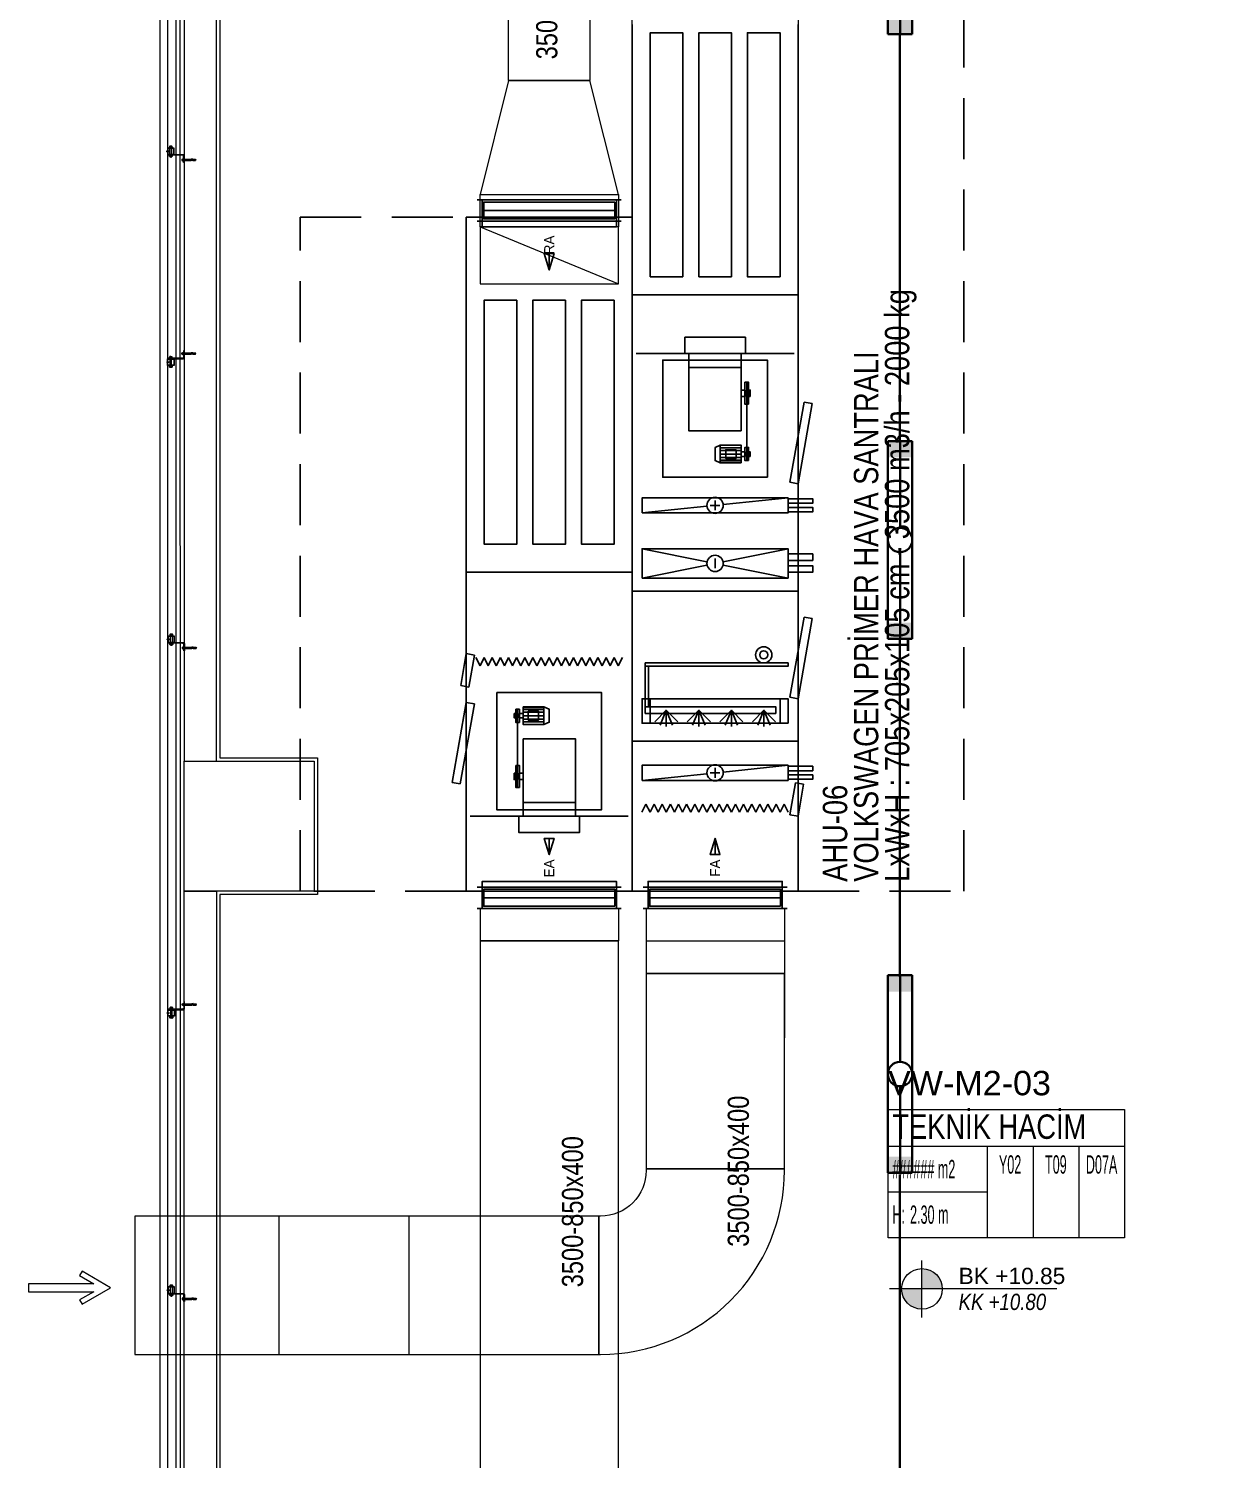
# Model space of a CAD drawing. Extents: x -2012 to 34975, y -1043 to 8321.
# Drawn here: x 23700 to 24424, y 2063 to 2943 of the extents above; entities that cross this region are included whole.
import ezdxf
from ezdxf.enums import TextEntityAlignment as Align

# ---------------------------------------------------------------- set-up
doc = ezdxf.new("R2010")
doc.units = 0
doc.header["$LTSCALE"] = 25
doc.linetypes.add('DASHED', pattern=[0.75, 0.5, -0.25])
doc.layers.get('0').update_dxf_attribs({"color": 9, "lineweight": 9})
for name, color, linetype, lineweight in [('00', 9, 'Continuous', 9), ('01', 9, 'Continuous', 9), ('06D', 9, 'Continuous', 9), ('10', 9, 'Continuous', 9), ('10A', 9, 'Continuous', 9), ('14', 9, 'Continuous', 9), ('21', 9, 'Continuous', 9), ('21_MAHAL', 9, 'Continuous', 9), ('33', 9, 'BATTING', 9), ('E-2x36 W SIVAÜSTÜ FLUORESAN ARMATÜR (ETANŞ)', 7, 'Continuous', 30), ('E-KABLO', 7, 'Continuous', 30)]:
    doc.layers.add(name, color=color, linetype=linetype, lineweight=lineweight)
doc.styles.add('Arial', font='arial.ttf', dxfattribs={"height": 2.5})
doc.styles.add('LUCIDASANS', font='arial.ttf', dxfattribs={"width": 0.8})
doc.styles.add('MuuM_TEXT-ITALIC', font='ARIALNI.TTF')
doc.styles.add('MuuM_TEXT-STANDART', font='ARIALN.TTF')
doc.styles.add('Y200-ARIAL', font='arial.ttf', dxfattribs={"width": 0.8})
doc.linetypes.add('BATTING', pattern='A,0.0001,-0.1,[134,ltypeshp.shx,S=0.1,R=0,X=-0.1,Y=0],-0.2,[134,ltypeshp.shx,S=0.1,R=180,X=0.1,Y=0],-0.1', length=0.4001)

# ---------------------------------------------------------------- blocks, each defined once
blk = doc.blocks.new('p-kolon-80x80-vw')
at = {"layer": '01'}
blk.add_lwpolyline([(-40, -40), (-40, 40), (40, 40), (40, -40)], close=True, dxfattribs=at)
blk = doc.blocks.new('cxvxv')
for p, q in [((-21988.4, 8560.98, 0), (-21988.4, 8560.32, 0)), ((-21988.4, 8560.32, 0), (-21986.64, 8560.32, 0)), ((-21986.86, 8561.07, 0), (-21988.18, 8561.07, 0)), ((-21988.02, 8561.25, 0), (-21987.03, 8561.3, 0)), ((-21988.02, 8561.25, 0), (-21988, 8561.26, 0)), ((-21988, 8561.23, 0), (-21988.02, 8561.25, 0)), ((-21988.02, 8561.13, 0), (-21987.03, 8561.19, 0)), ((-21988.02, 8561.13, 0), (-21988, 8561.14, 0)), ((-21988, 8561.11, 0), (-21988.02, 8561.13, 0)), ((-21988.02, 8560.32, 0), (-21987.02, 8560.32, 0)), ((-21988.02, 8560.28, 0), (-21988.02, 8560.32, 0)), ((-21988.02, 8560.11, 0), (-21988.02, 8555.61, 0)), ((-21988, 8561.3, 0), (-21987.94, 8561.35, 0)), ((-21988, 8561.26, 0), (-21988, 8561.3, 0)), ((-21988, 8561.14, 0), (-21988, 8561.23, 0)), ((-21988, 8561.07, 0), (-21988, 8561.11, 0)), ((-21987.96, 8560.98, 0), (-21987.96, 8560.32, 0)), ((-21987.54, 8561.35, 0), (-21987.94, 8561.35, 0)), ((-21987.7, 8561.05, 0), (-21987.7, 8561.08, 0)), ((-21987.7, 8561.07, 0), (-21987.7, 8561.07, 0)), ((-21987.54, 8561.35, 0), (-21987.1, 8561.35, 0)), ((-21987.03, 8561.3, 0), (-21987.1, 8561.35, 0)), ((-21987.08, 8560.64, 0), (-21987.08, 8560.98, 0)), ((-21987.08, 8560.64, 0), (-21987.08, 8560.32, 0)), ((-21987.06, 8560.32, 0), (-21987.06, 8560.28, 0)), ((-21987.06, 8555.61, 0), (-21987.06, 8560.11, 0)), ((-21987.05, 8561.32, 0), (-21987.03, 8561.3, 0)), ((-21987.03, 8561.3, 0), (-21987.05, 8561.28, 0)), ((-21987.03, 8561.3, 0), (-21987.05, 8561.29, 0)), ((-21987.05, 8561.28, 0), (-21987.05, 8561.2, 0)), ((-21987.05, 8561.2, 0), (-21987.03, 8561.19, 0)), ((-21987.03, 8561.19, 0), (-21987.05, 8561.17, 0)), ((-21987.05, 8561.17, 0), (-21987.05, 8561.08, 0)), ((-21987.05, 8561.08, 0), (-21987.03, 8561.07, 0)), ((-21987.02, 8560.32, 0), (-21987.02, 8560.28, 0)), ((-21987.02, 8555.61, 0), (-21987.02, 8560.11, 0)), ((-21986.64, 8560.32, 0), (-21986.64, 8560.98, 0)), ((-21988.4, 8555.4, 0), (-21986.64, 8555.4, 0)), ((-21988.4, 8554.74, 0), (-21988.4, 8555.4, 0)), ((-21986.86, 8554.65, 0), (-21988.17, 8554.65, 0)), ((-21988.02, 8555.44, 0), (-21988.02, 8555.4, 0)), ((-21988.02, 8555.4, 0), (-21987.02, 8555.4, 0)), ((-21987.96, 8554.74, 0), (-21987.96, 8555.4, 0)), ((-21987.08, 8555.08, 0), (-21987.08, 8555.4, 0)), ((-21987.08, 8555.08, 0), (-21987.08, 8554.74, 0)), ((-21987.06, 8555.4, 0), (-21987.06, 8555.44, 0)), ((-21987.02, 8555.4, 0), (-21987.02, 8555.44, 0)), ((-21986.64, 8555.4, 0), (-21986.64, 8554.74, 0))]:
    blk.add_line(p, q)
at = {"elevation": 0}
for points in [[(-21986.3, 8560.11), (-21988.7, 8560.11), (-21988.7, 8560.28), (-21986.3, 8560.28)], [(-21986.3, 8555.61), (-21988.7, 8555.61), (-21988.7, 8555.44), (-21986.3, 8555.44)]]:
    blk.add_lwpolyline(points, close=True, dxfattribs=at)
for points in [[(-21987.98, 8560.28), (-21987.98, 8560.32)], [(-21987.98, 8560.11), (-21987.98, 8555.61)], [(-21987.98, 8555.44), (-21987.98, 8555.4)]]:
    blk.add_lwpolyline(points, dxfattribs=at)
for centre, radius, start, end in [((-21988.18, 8560.75, 0), 0.315, 45.8497, 134.1503), ((-21987.52, 8559.95, 0), 1.12, 66.87008, 113.12992), ((-21987.52, 8559.95, 0), 1.12, 66.87008, 113.12992), ((-21986.86, 8560.76, 0), 0.313, 45.44896, 134.55104), ((-21988.18, 8554.97, 0), 0.315, 225.8497, 314.1503), ((-21987.52, 8555.77, 0), 1.12, 246.87008, 293.12992), ((-21987.52, 8555.77, 0), 1.12, 246.87008, 293.12992), ((-21986.86, 8554.96, 0), 0.313, 225.44896, 314.55104)]:
    blk.add_arc(centre, radius, start, end)
blk = doc.blocks.new('VIDA')
for p, q in [((-18072, 6523.9), (-18071.9, 6524)), ((-18071.9, 6523.8), (-18072, 6523.9)), ((-18071.9, 6524), (-18070.1, 6524.7)), ((-18069.6, 6522.9), (-18071.9, 6523.8)), ((-18069.7, 6524.9), (-18070.6, 6523.2)), ((-18070.6, 6523.2), (-18070.1, 6524.7)), ((-18070.1, 6524.7), (-18069.9, 6525.1)), ((-18069.9, 6525.1), (-18070.1, 6524.1)), ((-18070.1, 6524.1), (-18070, 6524.3)), ((-18070, 6524.3), (-18069.8, 6525.1)), ((-18069.9, 6525.1), (-18069.8, 6525.1)), ((-18069.8, 6525.1), (-18069.7, 6524.9)), ((-18069.7, 6524.9), (-18069.3, 6525)), ((-18069.6, 6522.8), (-18069.1, 6525)), ((-18069.6, 6522.8), (-18069.6, 6522.9)), ((-18069.4, 6522.4), (-18069.6, 6522.8)), ((-18068.9, 6525.3), (-18069.4, 6522.4)), ((-18069.3, 6522.4), (-18069.4, 6522.4)), ((-18069.3, 6522.4), (-18068.9, 6525.3)), ((-18069.3, 6525), (-18069.1, 6525)), ((-18069.1, 6522.8), (-18069.3, 6522.4)), ((-18069.1, 6525), (-18068.9, 6525.3)), ((-18068.7, 6522.8), (-18069.1, 6522.8)), ((-18068.9, 6525.3), (-18068.9, 6525.3)), ((-18068.9, 6525.3), (-18068.7, 6525)), ((-18068.7, 6522.8), (-18068.2, 6525)), ((-18068.7, 6525), (-18068.2, 6525)), ((-18068.5, 6522.4), (-18068.7, 6522.8)), ((-18068, 6525.3), (-18068.5, 6522.4)), ((-18068.4, 6522.4), (-18068.5, 6522.4)), ((-18068.4, 6522.4), (-18067.9, 6525.3)), ((-18068.2, 6522.8), (-18068.4, 6522.4)), ((-18068.2, 6522.8), (-18068.4, 6522.4)), ((-18068.2, 6525), (-18068, 6525.3)), ((-18067.7, 6525), (-18068.2, 6522.8)), ((-18067.7, 6522.8), (-18068.2, 6522.8)), ((-18067.9, 6525.3), (-18068, 6525.3)), ((-18067.9, 6525.3), (-18067.7, 6525)), ((-18067.7, 6522.8), (-18067.2, 6525)), ((-18067.7, 6525), (-18067.2, 6525)), ((-18067.5, 6522.4), (-18067.7, 6522.8)), ((-18067, 6525.3), (-18067.5, 6522.4)), ((-18067.4, 6522.4), (-18067.5, 6522.4)), ((-18067.4, 6522.4), (-18066.9, 6525.3)), ((-18067.2, 6522.8), (-18067.4, 6522.4)), ((-18067.2, 6522.8), (-18067.4, 6522.4)), ((-18067.2, 6525), (-18067, 6525.3)), ((-18066.7, 6525), (-18067.2, 6522.8)), ((-18066.7, 6522.8), (-18067.2, 6522.8)), ((-18066.9, 6525.3), (-18067, 6525.3)), ((-18066.9, 6525.3), (-18066.7, 6525)), ((-18066.3, 6525), (-18066.7, 6525)), ((-18066.7, 6522.8), (-18066.3, 6525)), ((-18066.5, 6522.4), (-18066.7, 6522.8)), ((-18066.1, 6525.3), (-18066.5, 6522.4)), ((-18066.5, 6522.4), (-18066, 6525.3)), ((-18066.3, 6522.8), (-18066.5, 6522.4)), ((-18066.3, 6522.8), (-18066.5, 6522.4)), ((-18066.5, 6522.4), (-18066.5, 6522.4)), ((-18066.3, 6525), (-18066.1, 6525.3)), ((-18065.8, 6525), (-18066.3, 6522.8)), ((-18066.3, 6522.8), (-18065.8, 6522.8)), ((-18066, 6525.3), (-18066.1, 6525.3)), ((-18066, 6525.3), (-18065.8, 6525)), ((-18065.8, 6522.8), (-18065.3, 6525)), ((-18065.8, 6525), (-18065.3, 6525)), ((-18065.6, 6522.4), (-18065.8, 6522.8)), ((-18065.1, 6525.3), (-18065.6, 6522.4)), ((-18065.5, 6522.4), (-18065.6, 6522.4)), ((-18065.5, 6522.4), (-18065, 6525.3)), ((-18065.3, 6522.8), (-18065.5, 6522.4)), ((-18065.3, 6522.8), (-18065.5, 6522.4)), ((-18065.3, 6525), (-18065.1, 6525.3)), ((-18064.8, 6525), (-18065.3, 6522.8)), ((-18064.8, 6522.8), (-18065.3, 6522.8)), ((-18065.1, 6525.3), (-18065, 6525.3)), ((-18065, 6525.3), (-18064.8, 6525)), ((-18064.8, 6525), (-18064.3, 6525)), ((-18064.8, 6522.8), (-18064.3, 6525)), ((-18064.6, 6522.4), (-18064.8, 6522.8)), ((-18064.1, 6525.3), (-18064.6, 6522.4)), ((-18064.5, 6522.4), (-18064.6, 6522.4)), ((-18064.5, 6522.4), (-18064, 6525.3)), ((-18064.3, 6522.8), (-18064.5, 6522.4)), ((-18064.3, 6522.8), (-18064.5, 6522.4)), ((-18064.3, 6525), (-18064.1, 6525.3)), ((-18063.8, 6525), (-18064.3, 6522.8)), ((-18063.8, 6522.8), (-18064.3, 6522.8)), ((-18064, 6525.3), (-18064.1, 6525.3)), ((-18064, 6525.3), (-18063.8, 6525)), ((-18063.8, 6522.8), (-18062, 6525)), ((-18062, 6525), (-18063.8, 6525)), ((-18063.6, 6522.4), (-18063.8, 6522.8)), ((-18063.6, 6522.4), (-18061.7, 6525.3)), ((-18061.8, 6525.3), (-18063.6, 6522.4)), ((-18062, 6522.8), (-18063.6, 6522.4)), ((-18062, 6522.8), (-18063.6, 6522.4)), ((-18063.6, 6522.4), (-18063.6, 6522.4)), ((-18061.5, 6525), (-18063.4, 6522.8)), ((-18063.4, 6522.8), (-18061.5, 6522.8)), ((-18061.7, 6525.3), (-18063.2, 6525.3)), ((-18062.7, 6522.4), (-18061.5, 6522.8)), ((-18062.6, 6522.4), (-18062.1, 6525.3)), ((-18062.4, 6522.8), (-18062.6, 6522.4)), ((-18062.4, 6522.8), (-18062.6, 6522.4)), ((-18062.6, 6522.4), (-18061.3, 6522.4)), ((-18062.4, 6525), (-18062.2, 6525.3)), ((-18061.5, 6525), (-18062.4, 6525)), ((-18061.5, 6522.8), (-18062.4, 6525)), ((-18061.9, 6525), (-18062.4, 6522.8)), ((-18061.9, 6522.8), (-18062.4, 6522.8)), ((-18062.2, 6525.3), (-18062.1, 6525.3)), ((-18062.2, 6525.3), (-18061.3, 6522.4)), ((-18062.1, 6525.3), (-18061.9, 6525)), ((-18062, 6525), (-18061.8, 6525.3)), ((-18061.9, 6525), (-18061.4, 6525)), ((-18061.9, 6522.8), (-18061.4, 6525)), ((-18061.7, 6522.4), (-18061.9, 6522.8)), ((-18061.2, 6525.3), (-18061.7, 6522.4)), ((-18061.7, 6525.3), (-18061.5, 6525)), ((-18061.6, 6522.4), (-18061.7, 6522.4)), ((-18061.6, 6522.4), (-18061.2, 6525.3)), ((-18061.4, 6522.8), (-18061.6, 6522.4)), ((-18061.4, 6522.8), (-18061.6, 6522.4)), ((-18061.4, 6525), (-18061.2, 6525.3)), ((-18061, 6525), (-18061.4, 6522.8)), ((-18060.9, 6522.8), (-18061.4, 6522.8)), ((-18061.2, 6525.3), (-18061, 6525)), ((-18061.2, 6525.3), (-18061.2, 6525.3)), ((-18061, 6525), (-18060.5, 6525)), ((-18060.9, 6522.8), (-18060.5, 6525)), ((-18060.7, 6522.4), (-18060.9, 6522.8)), ((-18060.7, 6522.4), (-18060.2, 6525.3)), ((-18060.3, 6525.3), (-18060.7, 6522.4)), ((-18060.5, 6522.8), (-18060.7, 6522.4)), ((-18060.5, 6522.8), (-18060.7, 6522.4)), ((-18060.7, 6522.4), (-18060.7, 6522.4)), ((-18060.5, 6525), (-18060.3, 6525.3)), ((-18060, 6525), (-18060.5, 6522.8)), ((-18060.5, 6522.8), (-18060, 6522.8)), ((-18060.3, 6525.3), (-18060.2, 6525.3)), ((-18060.2, 6525.3), (-18060, 6525)), ((-18060, 6525), (-18059.5, 6525)), ((-18060, 6522.8), (-18059.5, 6525)), ((-18059.8, 6522.4), (-18060, 6522.8)), ((-18059.3, 6525.3), (-18059.8, 6522.4)), ((-18059.7, 6522.4), (-18059.8, 6522.4)), ((-18059.7, 6522.4), (-18059.2, 6525.3)), ((-18059.5, 6522.8), (-18059.7, 6522.4)), ((-18059.5, 6522.8), (-18059.7, 6522.4)), ((-18059.5, 6525), (-18059.3, 6525.3)), ((-18059.2, 6524), (-18059.5, 6522.8)), ((-18059.5, 6522.8), (-18059.2, 6522.8)), ((-18059.3, 6525.3), (-18059.2, 6525.3)), ((-18058.1, 6526.6), (-18059.2, 6526.6)), ((-18059.2, 6521.2), (-18059.2, 6526.6)), ((-18058.1, 6521.2), (-18059.2, 6521.2))]:
    blk.add_line(p, q)
for points in [[(-18068.7, 6525), (-18069.1, 6522.8)], [(-18057.2, 6524.3), (-18057.5, 6524), (-18057.5, 6523.8), (-18057.2, 6523.5)]]:
    blk.add_lwpolyline(points)
for centre, start, end in [((-18062.4, 6523.6), 7.50951, 35.24269), ((-18062.4, 6524.2), 324.75731, 352.49049)]:
    blk.add_arc(centre, 5.21, start, end)
blk = doc.blocks.new('çelik dübel')
at = {"ltscale": 7}
for p, q in [((-87.2, -2), (-85, 2)), ((-85, -6), (-85, 2)), ((-68, 2), (-85, 2)), ((-75, -6), (-75, 2)), ((-70, -6), (-70, 2)), ((-68, 3), (-58, 2)), ((-68, -7), (-68, 3)), ((-58, -6), (-58, 2)), ((-8.5, 2), (-58, 2)), ((-53, 1.5), (-58, 1.5)), ((-53, -6), (-53, 2)), ((-25, -6), (-25, 2)), ((-25, -6), (-23.9, 2)), ((-23, -6), (-21.9, 2)), ((-21, -6), (-19.9, 2)), ((-19, -6), (-17.9, 2)), ((-17, -6), (-15.9, 2)), ((-85, -6), (-87.2, -2)), ((-68, -6), (-85, -6)), ((-68, -7), (-58, -6)), ((-53, -5.5), (-58, -5.5)), ((-8.5, -6), (-58, -6))]:
    blk.add_line(p, q, dxfattribs=at)
for p, q in [((-15, -6), (-13.9, 2)), ((-13, -6), (-11.9, 2)), ((-11, -6), (-10, 1.1)), ((-10, -9), (-10, 5)), ((-9, 5), (-10, 5)), ((-10, 3), (-10, 5)), ((-9, -9), (-9, 5)), ((-8.5, 2), (-8.5, 3)), ((-8.5, -4), (-8.5, 0)), ((-5, 4), (-7.5, 4)), ((-5, 1), (-7.5, 1)), ((-4, 2), (-4, 3)), ((-1, 2), (-4, 2)), ((-4, -4), (-4, 0)), ((-3, -6), (-1.9, 2)), ((-1, -6), (0, 1.1)), ((0, -5), (0, 1)), ((-10, -7), (-10, -9.1)), ((-9, -9), (-10, -9)), ((-8.5, -6), (-8.5, -7)), ((-5, -5), (-7.5, -5)), ((-5, -8), (-7.5, -8)), ((-4, -6), (-4, -7)), ((-1, -6), (-4, -6))]:
    blk.add_line(p, q)
for points in [[(-68, 0.6), (-67.4, 0.4), (-67, 0.1), (-66.6, -0.3), (-66.2, -0.8), (-65.9, -1.3), (-65.7, -1.9), (-65.4, -2.3), (-65.2, -2.8), (-65, -3.1), (-64.8, -3.3), (-64.6, -3.5), (-64.4, -3.6), (-64.2, -3.5), (-63.9, -3.5), (-63.7, -3.3), (-63.5, -3.1), (-63.2, -2.9), (-62.9, -2.6), (-62.7, -2.3), (-62.4, -2), (-62.1, -1.7), (-61.9, -1.4), (-61.6, -1.1), (-61.4, -0.9), (-61.2, -0.7), (-61, -0.6), (-60.8, -0.5), (-60.6, -0.5), (-60.4, -0.5), (-60.3, -0.7), (-60.1, -0.9), (-59.9, -1.1), (-59.8, -1.5), (-59.6, -1.9), (-59.4, -2.3), (-59.2, -2.7), (-58.9, -3), (-58.7, -3.3), (-58.4, -3.5), (-58, -3.5)], [(-68, -0.5), (-68, -0.5), (-67.9, -0.5), (-67.9, -0.5), (-67.8, -0.5), (-67.8, -0.6), (-67.7, -0.6), (-67.7, -0.6), (-67.6, -0.7), (-67.6, -0.7), (-67.6, -0.8), (-67.5, -0.8), (-67.5, -0.8), (-67.5, -0.9), (-67.4, -0.9), (-67.4, -0.9), (-67.3, -1), (-67.3, -1), (-67.3, -1.1), (-67.2, -1.1), (-67.2, -1.2), (-67.2, -1.2), (-67.1, -1.3), (-67.1, -1.3), (-67.1, -1.4), (-67, -1.4), (-67, -1.5), (-67, -1.5), (-66.9, -1.6), (-66.9, -1.6), (-66.9, -1.7), (-66.9, -1.7), (-66.8, -1.8), (-66.8, -1.9), (-66.8, -1.9), (-66.7, -2), (-66.7, -2), (-66.7, -2.1), (-66.6, -2.2), (-66.6, -2.2), (-66.6, -2.3), (-66.6, -2.3), (-66.5, -2.4), (-66.5, -2.5), (-66.5, -2.5), (-66.4, -2.6), (-66.4, -2.7), (-66.4, -2.7), (-66.3, -2.8), (-66.3, -2.8), (-66.3, -2.9), (-66.3, -3), (-66.2, -3), (-66.2, -3.1), (-66.2, -3.1), (-66.1, -3.2), (-66.1, -3.2), (-66.1, -3.3), (-66, -3.4), (-66, -3.4), (-66, -3.5), (-65.9, -3.5), (-65.9, -3.6), (-65.9, -3.6), (-65.8, -3.7), (-65.8, -3.7), (-65.7, -3.8), (-65.7, -3.8), (-65.7, -3.9), (-65.6, -3.9), (-65.6, -4), (-65.5, -4), (-65.5, -4.1), (-65.4, -4.1), (-65.4, -4.1), (-65.3, -4.2), (-65.3, -4.2), (-65.2, -4.3), (-65.2, -4.3), (-65.1, -4.3), (-65, -4.4), (-65, -4.4), (-64.9, -4.4), (-64.9, -4.4), (-64.8, -4.5), (-64.7, -4.5), (-64.7, -4.5), (-64.6, -4.5), (-64.5, -4.5), (-64.5, -4.5), (-64.4, -4.5), (-64.3, -4.5), (-64.3, -4.5), (-64.2, -4.5), (-64.1, -4.5), (-64.1, -4.5), (-64, -4.5), (-64, -4.5), (-63.9, -4.5), (-63.8, -4.5), (-63.8, -4.5), (-63.7, -4.4), (-63.7, -4.4), (-63.6, -4.4), (-63.6, -4.4), (-63.5, -4.4), (-63.4, -4.3), (-63.4, -4.3), (-63.3, -4.3), (-63.3, -4.3), (-63.3, -4.2), (-63.2, -4.2), (-63.2, -4.2), (-63.1, -4.1), (-63.1, -4.1), (-63, -4.1), (-63, -4), (-62.9, -4), (-62.9, -4), (-62.9, -3.9), (-62.8, -3.9), (-62.8, -3.9), (-62.7, -3.8), (-62.7, -3.8), (-62.7, -3.8), (-62.6, -3.7), (-62.6, -3.7), (-62.5, -3.6), (-62.5, -3.6), (-62.5, -3.6), (-62.4, -3.5), (-62.4, -3.5), (-62.4, -3.5), (-62.3, -3.4), (-62.3, -3.4), (-62.2, -3.3), (-62.2, -3.3), (-62.2, -3.3), (-62.1, -3.2), (-62.1, -3.2), (-62.1, -3.1), (-62, -3.1), (-62, -3.1), (-62, -3), (-61.9, -3), (-61.9, -2.9), (-61.9, -2.9), (-61.8, -2.9), (-61.8, -2.8), (-61.7, -2.8), (-61.7, -2.7), (-61.7, -2.7), (-61.6, -2.6), (-61.6, -2.6), (-61.6, -2.6), (-61.5, -2.5), (-61.5, -2.5), (-61.5, -2.5), (-61.4, -2.4), (-61.4, -2.4), (-61.4, -2.3), (-61.3, -2.3), (-61.3, -2.3), (-61.3, -2.2), (-61.3, -2.2), (-61.2, -2.2), (-61.2, -2.1), (-61.2, -2.1), (-61.1, -2), (-61.1, -2), (-61.1, -2), (-61, -1.9), (-61, -1.9), (-61, -1.9), (-61, -1.9), (-60.9, -1.8), (-60.9, -1.8), (-60.9, -1.8), (-60.9, -1.8), (-60.9, -1.8), (-60.9, -1.7), (-60.8, -1.7), (-60.8, -1.7), (-60.8, -1.7), (-60.8, -1.7), (-60.8, -1.7), (-60.8, -1.8), (-60.7, -1.8), (-60.7, -1.8), (-60.7, -1.8), (-60.7, -1.9), (-60.7, -1.9), (-60.7, -1.9), (-60.6, -2), (-60.6, -2), (-60.6, -2.1), (-60.6, -2.1), (-60.6, -2.1), (-60.5, -2.2), (-60.5, -2.2), (-60.5, -2.3), (-60.5, -2.3), (-60.4, -2.4), (-60.4, -2.5), (-60.4, -2.5), (-60.4, -2.6), (-60.3, -2.6), (-60.3, -2.7), (-60.3, -2.7), (-60.3, -2.8), (-60.2, -2.8), (-60.2, -2.9), (-60.2, -3), (-60.1, -3), (-60.1, -3.1), (-60.1, -3.1), (-60, -3.2), (-60, -3.2), (-59.9, -3.3), (-59.9, -3.4), (-59.9, -3.4), (-59.8, -3.5), (-59.8, -3.5), (-59.7, -3.6), (-59.7, -3.6), (-59.6, -3.7), (-59.6, -3.8), (-59.5, -3.8), (-59.5, -3.9), (-59.4, -3.9), (-59.3, -4), (-59.3, -4), (-59.2, -4.1), (-59.1, -4.2), (-59, -4.2), (-58.9, -4.3), (-58.8, -4.3), (-58.6, -4.4), (-58.4, -4.4), (-58.2, -4.5), (-58, -4.5)]]:
    blk.add_lwpolyline(points)
for centre, start, end in [((-7.5, 3), 90, 180), ((-7.5, 2), 180, 270), ((-7.5, 0), 90, 180), ((-5, 3), 0, 90), ((-5, 2), 270, 0), ((-5, 0), 0, 90), ((-1, 1), 0, 90), ((-7.5, -4), 180, 270), ((-7.5, -6), 90, 180), ((-7.5, -7), 180, 270), ((-5, -4), 270, 0), ((-5, -6), 0, 90), ((-5, -7), 270, 0), ((-1, -5), 270, 0)]:
    blk.add_arc(centre, 1, start, end)
blk = doc.blocks.new('kjdol')
at = {"elevation": -249.79}
for points in [[(77397.97, 60089.9), (77397.97, 60085.9), (77393.97, 60085.9), (77393.97, 60089.9)], [(77397.77, 60089.7), (77397.77, 60086.1), (77394.17, 60086.1), (77394.17, 60089.7)]]:
    blk.add_lwpolyline(points, close=True, dxfattribs=at)
at = {"ltscale": 10, "elevation": -278.89}
blk.add_lwpolyline([(77394.12, 60089.89), (77403.28, 60089.89, 0.460237), (77404.18, 60090.79), (77404.18, 60094.89), (77403.78, 60094.89), (77403.78, 60091.29, -0.414214), (77402.78, 60090.29), (77394.12, 60090.29)], format="xyb", close=True, dxfattribs=at)
at = {"xscale": 0.1000000000058208, "yscale": 0.1000000000058208, "zscale": 0.1000000000058208, "rotation": 180}
blk.add_blockref('VIDA', (75587.75, 60740.29, -249.79), dxfattribs=at)
blk.add_blockref('cxvxv', (99383.5, 51530.11, -249.79))
at = {"extrusion": (0, 0, -1), "xscale": 0.1000000000058208, "yscale": 0.1000000000058208, "zscale": -0.0999999999999091}
blk.add_blockref('çelik dübel', (-77402.74, 60093.36, 459.25), dxfattribs=at)
blk = doc.blocks.new('cephekompozit2.kat')
at = {"layer": '10A'}
blk.add_lwpolyline([(675.08, 25963.77), (675, 29556.27), (679.5, 29556.27), (679.58, 25963.77), (675.08, 25963.77)], dxfattribs=at)
at = {"layer": '33', "ltscale": 0.2}
blk.add_lwpolyline([(3171.67, 25868.02), (2347.5, 25868.02), (2347.5, 25967.81), (687.5, 25967.81), (687.5, 27013.02), (687.37, 29553.02), (2347.5, 29553.02), (2347.5, 29653.02), (3181.67, 29653.02)], dxfattribs=at)
at = {"layer": '10', "xscale": -1, "rotation": 180}
for p in [(-76714.45, 88613.22, 249.79), (-76714.17, 88313.22, 249.79), (-76714.17, 87913.22, 249.79)]:
    blk.add_blockref('kjdol', p, dxfattribs=at)
at = {"layer": '10'}
for p in [(-76714.45, -31692.18, 249.79), (-76714.17, -32092.18, 249.79)]:
    blk.add_blockref('kjdol', p, dxfattribs=at)
blk = doc.blocks.new('0_elevationtarget-p-bk')
h = blk.add_hatch(color=254)
h.paths.add_polyline_path([(2.5, 0, 0.414214), (0, 2.5), (0, 0)])
h.paths.add_polyline_path([(0, 0), (-2.5, 0, 0.414214), (0, -2.5)])
blk.add_line((0, -3.5), (0, 3.5))
blk.add_lwpolyline([(16.6, 0), (-4, 0)])
blk.add_circle((0, 0), 2.5)
at = {"style": 'Arial'}
blk.add_attdef('BITMISKOT', text='', height=2, dxfattribs=at).set_placement((4.5, 0), align=Align.BOTTOM_LEFT)
at = {"style": 'MuuM_TEXT-ITALIC'}
blk.add_attdef('FINISHINGFLOORLEVEL', text='', height=2, dxfattribs=at).set_placement((4.5, -0.59), align=Align.TOP_LEFT)
blk = doc.blocks.new('p-2.mekanik_cihaz')
at = {"linetype": 'DASHED', "lineweight": -3, "ltscale": 3}
for p, q in [((2777.44, -739), (2777.44, -1440)), ((2879.44, -1440), (2879.44, -739)), ((2777.44, -1440), (2879.44, -1440))]:
    blk.add_line(p, q, dxfattribs=at)
at = {"lineweight": -3}
for p, q in [((2675.44, -1067.3), (2675.44, -907.3)), ((2777.44, -1067.3), (2777.44, -907.3)), ((2675.54, -1005.1), (2675.54, -995.1)), ((2668.74, -1015.1), (2580.14, -1015.1)), ((2573.44, -1025.6), (2573.44, -1031.7)), ((2675.44, -1025.6), (2573.44, -1025.6)), ((2668.74, -1028.1), (2580.14, -1028.1)), ((2665.74, -1021.6), (2583.14, -1021.6)), ((2675.44, -1025.6), (2675.44, -1031.7)), ((2573.44, -1031.7), (2573.44, -1071.7)), ((2675.44, -1031.7), (2675.44, -1071.7)), ((2573.44, -1071.7), (2573.44, -1231.7)), ((2675.44, -1073.4), (2675.44, -1067.3)), ((2675.44, -1071.7), (2675.44, -1231.7)), ((2777.44, -1073.4), (2777.44, -1067.3)), ((2777.44, -1073.4), (2675.44, -1073.4)), ((2675.44, -1079.5), (2675.44, -1073.4)), ((2675.44, -1109.5), (2675.44, -1079.5)), ((2777.44, -1079.5), (2777.44, -1073.4)), ((2777.44, -1109.5), (2777.44, -1079.5)), ((2675.44, -1189.5), (2675.44, -1109.5)), ((2774.94, -1109.5), (2677.94, -1109.5)), ((2777.44, -1189.5), (2777.44, -1109.5)), ((2742.54, -1118), (2710.34, -1118)), ((2745.94, -1174.8), (2745.94, -1127.5)), ((2772.44, -1188.6), (2781.14, -1139.4)), ((2777.44, -1189.5), (2786.04, -1140.2)), ((2786.04, -1140.2), (2781.14, -1139.4)), ((2742.54, -1167.5), (2729.64, -1167.5)), ((2742.54, -1169.2), (2729.64, -1169.2)), ((2742.54, -1171.3), (2729.64, -1171.3)), ((2742.54, -1173.4), (2729.64, -1173.4)), ((2742.54, -1175.1), (2729.64, -1175.1)), ((2742.54, -1176.3), (2729.64, -1176.3)), ((2742.54, -1176.7), (2729.64, -1176.7)), ((2675.44, -1209.5), (2675.44, -1189.5)), ((2777.44, -1189.5), (2772.44, -1188.6)), ((2777.44, -1209.5), (2777.44, -1189.5)), ((2681.54, -1207.5), (2721.44, -1203.4)), ((2723.44, -1202.8), (2729.44, -1202.8)), ((2726.44, -1205.8), (2726.44, -1199.8)), ((2771.34, -1198.2), (2731.44, -1202.3)), ((2675.44, -1249.5), (2675.44, -1209.5)), ((2777.44, -1249.5), (2777.44, -1209.5)), ((2681.54, -1229.5), (2721.44, -1237.5)), ((2771.34, -1229.5), (2731.44, -1237.5)), ((2573.44, -1237.8), (2573.44, -1231.7)), ((2573.44, -1237.8), (2573.44, -1243.9)), ((2675.44, -1237.8), (2675.44, -1231.7)), ((2675.44, -1237.8), (2675.44, -1243.9)), ((2681.54, -1247.5), (2721.44, -1239.5)), ((2726.44, -1241.5), (2726.44, -1235.5)), ((2771.34, -1247.5), (2731.44, -1239.5)), ((2573.44, -1243.9), (2573.44, -1293.9)), ((2675.44, -1243.9), (2573.44, -1243.9)), ((2675.44, -1243.9), (2675.44, -1293.9)), ((2675.44, -1255.6), (2675.44, -1249.5)), ((2675.44, -1255.6), (2777.44, -1255.6)), ((2675.44, -1261.7), (2675.44, -1255.6)), ((2777.44, -1255.6), (2777.44, -1249.5)), ((2777.44, -1261.7), (2777.44, -1255.6)), ((2675.44, -1341.7), (2675.44, -1261.7)), ((2777.44, -1341.7), (2777.44, -1261.7)), ((2772.44, -1320.8), (2781.14, -1271.6)), ((2777.44, -1321.7), (2786.04, -1272.4)), ((2786.04, -1272.4), (2781.14, -1271.6)), ((2573.44, -1293.9), (2570.04, -1313.6)), ((2573.44, -1293.9), (2573.44, -1313.9)), ((2573.44, -1293.9), (2578.44, -1294.8)), ((2578.44, -1294.8), (2574.94, -1314.5)), ((2581.94, -1301.4), (2579.44, -1296.4)), ((2584.44, -1296.4), (2581.94, -1301.4)), ((2586.94, -1301.4), (2584.44, -1296.4)), ((2589.44, -1296.4), (2586.94, -1301.4)), ((2591.94, -1301.4), (2589.44, -1296.4)), ((2594.44, -1296.4), (2591.94, -1301.4)), ((2596.94, -1301.4), (2594.44, -1296.4)), ((2599.44, -1296.4), (2596.94, -1301.4)), ((2601.94, -1301.4), (2599.44, -1296.4)), ((2604.44, -1296.4), (2601.94, -1301.4)), ((2606.94, -1301.4), (2604.44, -1296.4)), ((2609.44, -1296.4), (2606.94, -1301.4)), ((2611.94, -1301.4), (2609.44, -1296.4)), ((2614.44, -1296.4), (2611.94, -1301.4)), ((2616.94, -1301.4), (2614.44, -1296.4)), ((2619.44, -1296.4), (2616.94, -1301.4)), ((2621.94, -1301.4), (2619.44, -1296.4)), ((2624.44, -1296.4), (2621.94, -1301.4)), ((2626.94, -1301.4), (2624.44, -1296.4)), ((2629.44, -1296.4), (2626.94, -1301.4)), ((2631.94, -1301.4), (2629.44, -1296.4)), ((2634.44, -1296.4), (2631.94, -1301.4)), ((2636.94, -1301.4), (2634.44, -1296.4)), ((2639.44, -1296.4), (2636.94, -1301.4)), ((2641.94, -1301.4), (2639.44, -1296.4)), ((2644.44, -1296.4), (2641.94, -1301.4)), ((2646.94, -1301.4), (2644.44, -1296.4)), ((2649.44, -1296.4), (2646.94, -1301.4)), ((2651.94, -1301.4), (2649.44, -1296.4)), ((2654.44, -1296.4), (2651.94, -1301.4)), ((2656.94, -1301.4), (2654.44, -1296.4)), ((2659.44, -1296.4), (2656.94, -1301.4)), ((2661.94, -1301.4), (2659.44, -1296.4)), ((2664.44, -1296.4), (2661.94, -1301.4)), ((2666.94, -1301.4), (2664.44, -1296.4)), ((2669.44, -1296.4), (2666.94, -1301.4)), ((2675.44, -1293.9), (2675.44, -1313.9)), ((2570.04, -1313.6), (2574.94, -1314.5)), ((2573.44, -1313.9), (2573.44, -1393.9)), ((2675.44, -1313.9), (2675.44, -1393.9)), ((2573.44, -1323.9), (2564.74, -1373.1)), ((2578.44, -1324.7), (2569.74, -1374)), ((2573.44, -1323.9), (2578.44, -1324.7)), ((2608.34, -1326.7), (2621.24, -1326.7)), ((2608.34, -1327.1), (2621.24, -1327.1)), ((2777.44, -1321.7), (2772.44, -1320.8)), ((2604.94, -1328.6), (2604.94, -1375.9)), ((2608.34, -1328.3), (2621.24, -1328.3)), ((2608.34, -1330), (2621.24, -1330)), ((2608.34, -1332.1), (2621.24, -1332.1)), ((2608.34, -1334.2), (2621.24, -1334.2)), ((2608.34, -1335.9), (2621.24, -1335.9)), ((2696.44, -1328.7), (2689.34, -1335.8)), ((2696.44, -1328.7), (2692.64, -1337.9)), ((2696.44, -1328.7), (2696.44, -1338.7)), ((2696.44, -1328.7), (2700.24, -1337.9)), ((2696.44, -1328.7), (2703.54, -1335.8)), ((2716.44, -1328.7), (2709.34, -1335.8)), ((2716.44, -1328.7), (2712.64, -1337.9)), ((2716.44, -1328.7), (2716.44, -1338.7)), ((2716.44, -1328.7), (2720.24, -1337.9)), ((2716.44, -1328.7), (2723.54, -1335.8)), ((2736.44, -1328.7), (2729.34, -1335.8)), ((2736.44, -1328.7), (2732.64, -1337.9)), ((2736.44, -1328.7), (2736.44, -1338.7)), ((2736.44, -1328.7), (2740.24, -1337.9)), ((2736.44, -1328.7), (2743.54, -1335.8)), ((2756.44, -1328.7), (2749.34, -1335.8)), ((2756.44, -1328.7), (2752.64, -1337.9)), ((2756.44, -1328.7), (2756.44, -1338.7)), ((2756.44, -1328.7), (2760.24, -1337.9)), ((2756.44, -1328.7), (2763.54, -1335.8)), ((2675.44, -1347.8), (2675.44, -1341.7)), ((2777.44, -1347.8), (2777.44, -1341.7)), ((2777.44, -1347.8), (2675.44, -1347.8)), ((2675.44, -1353.9), (2675.44, -1347.8)), ((2675.44, -1373.9), (2675.44, -1353.9)), ((2777.44, -1353.9), (2777.44, -1347.8)), ((2777.44, -1373.9), (2777.44, -1353.9)), ((2771.34, -1362.6), (2731.44, -1366.7)), ((2681.54, -1371.9), (2721.44, -1367.8)), ((2723.44, -1367.2), (2729.44, -1367.2)), ((2726.44, -1370.2), (2726.44, -1364.2)), ((2564.74, -1373.1), (2569.74, -1374)), ((2675.44, -1393.9), (2675.44, -1373.9)), ((2772.44, -1393), (2775.94, -1373.3)), ((2780.84, -1374.2), (2775.94, -1373.3)), ((2777.44, -1393.9), (2777.44, -1373.9)), ((2777.44, -1393.9), (2780.84, -1374.2)), ((2608.34, -1385.4), (2640.54, -1385.4)), ((2683.94, -1386.4), (2681.44, -1391.4)), ((2686.44, -1391.4), (2683.94, -1386.4)), ((2688.94, -1386.4), (2686.44, -1391.4)), ((2691.44, -1391.4), (2688.94, -1386.4)), ((2693.94, -1386.4), (2691.44, -1391.4)), ((2696.44, -1391.4), (2693.94, -1386.4)), ((2698.94, -1386.4), (2696.44, -1391.4)), ((2701.44, -1391.4), (2698.94, -1386.4)), ((2703.94, -1386.4), (2701.44, -1391.4)), ((2706.44, -1391.4), (2703.94, -1386.4)), ((2708.94, -1386.4), (2706.44, -1391.4)), ((2711.44, -1391.4), (2708.94, -1386.4)), ((2713.94, -1386.4), (2711.44, -1391.4)), ((2716.44, -1391.4), (2713.94, -1386.4)), ((2718.94, -1386.4), (2716.44, -1391.4)), ((2721.44, -1391.4), (2718.94, -1386.4)), ((2723.94, -1386.4), (2721.44, -1391.4)), ((2726.44, -1391.4), (2723.94, -1386.4)), ((2728.94, -1386.4), (2726.44, -1391.4)), ((2731.44, -1391.4), (2728.94, -1386.4)), ((2733.94, -1386.4), (2731.44, -1391.4)), ((2736.44, -1391.4), (2733.94, -1386.4)), ((2738.94, -1386.4), (2736.44, -1391.4)), ((2741.44, -1391.4), (2738.94, -1386.4)), ((2743.94, -1386.4), (2741.44, -1391.4)), ((2746.44, -1391.4), (2743.94, -1386.4)), ((2748.94, -1386.4), (2746.44, -1391.4)), ((2751.44, -1391.4), (2748.94, -1386.4)), ((2753.94, -1386.4), (2751.44, -1391.4)), ((2756.44, -1391.4), (2753.94, -1386.4)), ((2758.94, -1386.4), (2756.44, -1391.4)), ((2761.44, -1391.4), (2758.94, -1386.4)), ((2763.94, -1386.4), (2761.44, -1391.4)), ((2766.44, -1391.4), (2763.94, -1386.4)), ((2768.94, -1386.4), (2766.44, -1391.4)), ((2771.44, -1391.4), (2768.94, -1386.4)), ((2573.44, -1433.9), (2573.44, -1393.9)), ((2573.44, -1393.9), (2573.44, -1393.9)), ((2672.94, -1393.9), (2575.94, -1393.9)), ((2675.44, -1433.9), (2675.44, -1393.9)), ((2675.44, -1433.9), (2675.44, -1393.9)), ((2675.44, -1393.9), (2675.44, -1393.9)), ((2777.44, -1393.9), (2772.44, -1393)), ((2777.44, -1433.9), (2777.44, -1393.9)), ((2573.44, -1440), (2573.44, -1433.9)), ((2675.44, -1440), (2573.44, -1440)), ((2668.74, -1437.5), (2580.14, -1437.5)), ((2675.44, -1440), (2675.44, -1433.9)), ((2675.44, -1440), (2675.44, -1433.9)), ((2777.44, -1440), (2675.44, -1440)), ((2770.74, -1437.5), (2682.14, -1437.5)), ((2777.44, -1440), (2777.44, -1433.9)), ((2668.74, -1450.5), (2580.14, -1450.5)), ((2665.74, -1444), (2583.14, -1444)), ((2770.74, -1450.5), (2682.14, -1450.5)), ((2767.74, -1444), (2685.14, -1444))]:
    blk.add_line(p, q, dxfattribs=at)
for p, q in [((2599.49, -941.7), (2581.99, -1011.7)), ((2599.49, -941.7), (2649.49, -941.7)), ((2666.99, -1011.7), (2649.49, -941.7)), ((2684.04, -1470.5), (2684.04, -1529.99)), ((2769.04, -1470.5), (2769.04, -1529.99))]:
    blk.add_line(p, q)
at = {"ltscale": 10}
for p, q in [((2581.99, -1011.7), (2666.99, -1011.7)), ((2581.99, -1031.7), (2581.99, -1011.7)), ((2666.99, -1011.7), (2666.99, -1031.7)), ((2581.99, -1031.7), (2666.99, -1066.7)), ((2581.99, -1450.5), (2581.99, -1470.5)), ((2582.09, -1450.5), (2582.09, -1470.5)), ((2666.99, -1450.5), (2666.99, -1470.5)), ((2667.09, -1450.5), (2667.09, -1470.5)), ((2684.04, -1450.5), (2684.04, -1470.5)), ((2769.04, -1450.5), (2769.04, -1470.5)), ((2581.99, -1470.5), (2666.99, -1470.5)), ((2582.09, -1470.5), (2667.09, -1470.5)), ((2684.04, -1470.5), (2684.04, -1490.5)), ((2684.04, -1470.5), (2769.04, -1470.5)), ((2769.04, -1470.5), (2769.04, -1490.5)), ((2684.04, -1490.5), (2769.04, -1490.5)), ((2458.39, -1724.64), (2458.39, -1639.64)), ((2538.39, -1724.64), (2538.39, -1639.64))]:
    blk.add_line(p, q, dxfattribs=at)
for points in [[(2649.64, -540.8), (2649.49, -941.7), (2599.49, -941.7), (2599.64, -540.8)], [(2675.44, -1440), (2675.44, -739), (2777.44, -739), (2777.44, -1440)], [(2573.44, -1440), (2573.44, -1025.6), (2675.44, -1025.6), (2675.44, -1440)], [(2335.75, -1676.18), (2344.41, -1681.18), (2304.41, -1681.18), (2304.41, -1686.18), (2344.41, -1686.18), (2335.75, -1691.18), (2337.25, -1693.78), (2354.74, -1683.68), (2337.25, -1673.59)]]:
    blk.add_lwpolyline(points, close=True)
at = {"lineweight": -3}
for points in [[(2706.54, -1062.3), (2706.54, -912.3), (2686.54, -912.3), (2686.54, -1062.3), (2706.54, -1062.3)], [(2736.44, -1062.3), (2736.44, -912.3), (2716.44, -912.3), (2716.44, -1062.3), (2736.44, -1062.3)], [(2766.34, -1062.3), (2766.34, -912.3), (2746.34, -912.3), (2746.34, -1062.3), (2766.34, -1062.3)], [(2665.74, -1015.1), (2665.74, -1028.1), (2583.24, -1028.1), (2583.24, -1015.1), (2665.74, -1015.1)], [(2664.74, -1016.4), (2664.74, -1026.8), (2584.24, -1026.8), (2584.24, -1016.4), (2664.74, -1016.4)], [(2669.34, -1025.6), (2669.34, -1025.6), (2579.54, -1025.6), (2579.54, -1025.6), (2669.34, -1025.6)], [(2665.74, -1025.6), (2665.74, -1031.7), (2583.24, -1031.7), (2583.24, -1025.6), (2665.74, -1025.6)], [(2604.54, -1076.7), (2604.54, -1226.7), (2584.54, -1226.7), (2584.54, -1076.7), (2604.54, -1076.7)], [(2634.44, -1076.7), (2634.44, -1226.7), (2614.44, -1226.7), (2614.44, -1076.7), (2634.44, -1076.7)], [(2664.34, -1076.7), (2664.34, -1226.7), (2644.34, -1226.7), (2644.34, -1076.7), (2664.34, -1076.7)], [(2745.04, -1109.5), (2745.04, -1099.5), (2707.84, -1099.5), (2707.84, -1109.5), (2745.04, -1109.5)], [(2758.64, -1185.5), (2758.64, -1113.5), (2694.24, -1113.5), (2694.24, -1185.5), (2758.64, -1185.5)], [(2742.54, -1157.1), (2742.54, -1109.5), (2710.34, -1109.5), (2710.34, -1157.1), (2742.54, -1157.1)], [(2744.84, -1136), (2744.84, -1132), (2742.54, -1132), (2742.54, -1136), (2744.84, -1136)], [(2747.04, -1140.7), (2747.04, -1127.2), (2744.74, -1127.2), (2744.74, -1140.7), (2747.04, -1140.7)], [(2748.04, -1136), (2748.04, -1132), (2747.04, -1132), (2747.04, -1136), (2748.04, -1136)], [(2742.54, -1176.7), (2742.54, -1165.9), (2729.64, -1165.9), (2729.64, -1176.7), (2742.54, -1176.7)], [(2739.34, -1174), (2739.34, -1168.6), (2732.94, -1168.6), (2732.94, -1174), (2739.34, -1174)], [(2747.04, -1175.3), (2747.04, -1167.2), (2744.74, -1167.2), (2744.74, -1175.3), (2747.04, -1175.3)], [(2744.84, -1172.7), (2744.84, -1170), (2742.54, -1170), (2742.54, -1172.7), (2744.84, -1172.7)], [(2748.04, -1172.7), (2748.04, -1170), (2747.04, -1170), (2747.04, -1172.7), (2748.04, -1172.7)], [(2681.54, -1207.5), (2681.54, -1198.2), (2771.34, -1198.2), (2771.34, -1207.5), (2681.54, -1207.5)], [(2771.34, -1201.5), (2771.34, -1198.8), (2786.44, -1198.8), (2786.44, -1201.5), (2771.34, -1201.5)], [(2771.34, -1206.8), (2771.34, -1204.1), (2786.44, -1204.1), (2786.44, -1206.8), (2771.34, -1206.8)], [(2681.54, -1247.5), (2681.54, -1229.5), (2771.34, -1229.5), (2771.34, -1247.5), (2681.54, -1247.5)], [(2771.34, -1236.7), (2771.34, -1232.7), (2786.44, -1232.7), (2786.44, -1236.7), (2771.34, -1236.7)], [(2771.34, -1243.9), (2771.34, -1239.9), (2786.44, -1239.9), (2786.44, -1243.9), (2771.34, -1243.9)], [(2683.54, -1301.7), (2683.54, -1299.7), (2771.34, -1299.7), (2771.34, -1301.7), (2683.54, -1301.7)], [(2683.54, -1326.7), (2683.54, -1301.7), (2685.54, -1301.7), (2685.54, -1326.7), (2683.54, -1326.7)], [(2592.24, -1317.9), (2592.24, -1389.9), (2656.64, -1389.9), (2656.64, -1317.9), (2592.24, -1317.9)], [(2608.34, -1326.7), (2608.34, -1337.5), (2621.24, -1337.5), (2621.24, -1326.7), (2608.34, -1326.7)], [(2771.34, -1336.7), (2771.34, -1321.7), (2681.54, -1321.7), (2681.54, -1336.7), (2771.34, -1336.7)], [(2763.84, -1330.7), (2763.84, -1326.7), (2683.54, -1326.7), (2683.54, -1330.7), (2763.84, -1330.7)], [(2766.34, -1336.7), (2766.34, -1321.7), (2686.54, -1321.7), (2686.54, -1336.7), (2766.34, -1336.7)], [(2602.84, -1330.7), (2602.84, -1333.4), (2603.84, -1333.4), (2603.84, -1330.7), (2602.84, -1330.7)], [(2603.84, -1328.1), (2603.84, -1336.2), (2606.14, -1336.2), (2606.14, -1328.1), (2603.84, -1328.1)], [(2606.04, -1330.7), (2606.04, -1333.4), (2608.34, -1333.4), (2608.34, -1330.7), (2606.04, -1330.7)], [(2611.54, -1329.4), (2611.54, -1334.8), (2617.94, -1334.8), (2617.94, -1329.4), (2611.54, -1329.4)], [(2608.34, -1346.3), (2608.34, -1393.9), (2640.54, -1393.9), (2640.54, -1346.3), (2608.34, -1346.3)], [(2603.84, -1362.7), (2603.84, -1376.2), (2606.14, -1376.2), (2606.14, -1362.7), (2603.84, -1362.7)], [(2681.54, -1371.9), (2681.54, -1362.6), (2771.34, -1362.6), (2771.34, -1371.9), (2681.54, -1371.9)], [(2602.84, -1367.4), (2602.84, -1371.4), (2603.84, -1371.4), (2603.84, -1367.4), (2602.84, -1367.4)], [(2606.04, -1367.4), (2606.04, -1371.4), (2608.34, -1371.4), (2608.34, -1367.4), (2606.04, -1367.4)], [(2771.34, -1365.9), (2771.34, -1363.2), (2786.44, -1363.2), (2786.44, -1365.9), (2771.34, -1365.9)], [(2771.34, -1371.2), (2771.34, -1368.5), (2786.44, -1368.5), (2786.44, -1371.2), (2771.34, -1371.2)], [(2643.04, -1393.9), (2643.04, -1403.9), (2605.84, -1403.9), (2605.84, -1393.9), (2643.04, -1393.9)], [(2669.34, -1440), (2669.34, -1440), (2579.54, -1440), (2579.54, -1440), (2669.34, -1440)], [(2669.34, -1440), (2669.34, -1440), (2579.54, -1440), (2579.54, -1440), (2669.34, -1440)], [(2665.74, -1440), (2665.74, -1433.9), (2583.24, -1433.9), (2583.24, -1440), (2665.74, -1440)], [(2665.74, -1450.5), (2665.74, -1437.5), (2583.24, -1437.5), (2583.24, -1450.5), (2665.74, -1450.5)], [(2664.74, -1449.2), (2664.74, -1438.8), (2584.24, -1438.8), (2584.24, -1449.2), (2664.74, -1449.2)], [(2771.34, -1440), (2771.34, -1440), (2681.54, -1440), (2681.54, -1440), (2771.34, -1440)], [(2771.34, -1440), (2771.34, -1440), (2681.54, -1440), (2681.54, -1440), (2771.34, -1440)], [(2767.74, -1440), (2767.74, -1433.9), (2685.24, -1433.9), (2685.24, -1440), (2767.74, -1440)], [(2767.74, -1450.5), (2767.74, -1437.5), (2685.24, -1437.5), (2685.24, -1450.5), (2767.74, -1450.5)], [(2766.74, -1449.2), (2766.74, -1438.8), (2686.24, -1438.8), (2686.24, -1449.2), (2766.74, -1449.2)]]:
    blk.add_lwpolyline(points, close=True, dxfattribs=at)
at = {"linetype": 'DASHED', "lineweight": -3, "ltscale": 3}
blk.add_lwpolyline([(2471.44, -1440), (2471.44, -1025.6), (2573.44, -1025.6), (2573.44, -1440)], close=True, dxfattribs=at)
at = {"ltscale": 10}
for points in [[(2581.99, -1066.7), (2666.99, -1066.7), (2666.99, -1031.7), (2581.99, -1031.7)], [(2667.09, -2449.86), (2667.09, -1470.5), (2582.09, -1470.5), (2582.09, -2449.86)], [(2769.04, -1610.64), (2769.04, -1490.5), (2684.04, -1490.5), (2684.04, -1610.64)], [(2369.63, -1724.64), (2655.04, -1724.64), (2655.04, -1639.64), (2369.63, -1639.64)]]:
    blk.add_lwpolyline(points, close=True, dxfattribs=at)
at = {"lineweight": -3}
for points in [[(2624.44, -1048.1), (2624.44, -1058.1), (2621.44, -1048.1), (2627.44, -1048.1), (2624.44, -1058.1)], [(2729.64, -1176.7), (2726.44, -1175.3), (2726.44, -1167.3), (2729.64, -1165.9)], [(2621.24, -1326.7), (2624.44, -1328.1), (2624.44, -1336.1), (2621.24, -1337.5)], [(2624.44, -1407.5), (2624.44, -1417.5), (2621.44, -1407.5), (2627.44, -1407.5), (2624.44, -1417.5)], [(2726.44, -1417.5), (2726.44, -1407.5), (2723.44, -1417.5), (2729.44, -1417.5), (2726.44, -1407.5)]]:
    blk.add_lwpolyline(points, dxfattribs=at)
at = {"ltscale": 10}
blk.add_lwpolyline([(2684.04, -1610.64), (2684.04, -1611.64, -0.414214), (2656.04, -1639.64), (2655.04, -1639.64), (2655.04, -1724.64), (2656.04, -1724.64, 0.414214), (2769.04, -1611.64), (2769.04, -1610.64)], format="xyb", close=True, dxfattribs=at)
at = {"lineweight": -3}
for centre, radius in [((2726.44, -1202.8), 5), ((2726.44, -1238.5), 5), ((2756.34, -1294.7), 5), ((2756.34, -1294.7), 2.5), ((2726.44, -1367.2), 5)]:
    blk.add_circle(centre, radius, dxfattribs=at)
at = {"width": 0.8}
for s, height, style, p in [('3500-50x40', 13, 'Y200-ARIAL', (2629.44, -928.7)), ('LxWxH : 705x205x105 cm - 3500 m3/h - 2000 kg', 15, 'LUCIDASANS', (2845.82, -1434.19)), ('VOLKSWAGEN PRİMER HAVA SANTRALI', 15, 'LUCIDASANS', (2826.74, -1434.19)), ('AHU-06', 15, 'LUCIDASANS', (2807.66, -1434.19)), ('3500-850x400', 13, 'Y200-ARIAL', (2747.21, -1658.51)), ('3500-850x400', 13, 'Y200-ARIAL', (2645.26, -1683.39))]:
    blk.add_text(s, height=height, rotation=90, dxfattribs=dict(at, style=style)).set_placement(p)
at = {"lineweight": -3}
for s, p in [('RA', (2627.54, -1048.5)), ('EA', (2627.54, -1431.5)), ('FA', (2729.54, -1431.1))]:
    blk.add_text(s, height=6.2, rotation=90, dxfattribs=at).set_placement(p)
blk = doc.blocks.new('0_roomno2')
blk.add_lwpolyline([(19.38, -10.5), (0, -10.5), (0, 0), (19.38, 0)], close=True)
for points in [[(0, -3), (19.38, -3)], [(8.12, -3), (8.12, -10.5)], [(11.88, -3), (11.88, -10.5)], [(15.62, -3), (15.62, -10.5)], [(0, -6.75), (8.12, -6.75)]]:
    blk.add_lwpolyline(points)
at = {"style": 'MuuM_TEXT-STANDART', "width": 0.6}
blk.add_text('H:', height=1.5, dxfattribs=at).set_placement((0.35, -8.61), align=Align.MIDDLE_LEFT)
at = {"style": 'Arial'}
blk.add_attdef('ODANO', (0, 1.17), '', height=2, dxfattribs=at)
blk.add_attdef('MEKANADI', text='', height=2, dxfattribs=at).set_placement((0.35, -3), align=Align.BOTTOM_LEFT)
at = {"style": 'MuuM_TEXT-STANDART', "width": 0.6}
for tag, p in [('M2', (0.35, -4.88)), ('TEMIZTAVANYUKSEKLIGI', (1.8, -8.61))]:
    blk.add_attdef(tag, text='', height=1.5, dxfattribs=at).set_placement(p, align=Align.MIDDLE_LEFT)
for tag, p in [('YER01', (10, -4.5)), ('TAVAN01', (13.75, -4.5)), ('DUVAR01', (17.5, -4.5)), ('YER02', (10, -6.75)), ('TAVAN02', (13.75, -6.75)), ('DUVAR02', (17.5, -6.75)), ('YER03', (10, -9)), ('TAVAN03', (13.75, -9)), ('DUVAR03', (17.5, -9))]:
    blk.add_attdef(tag, text='', height=1.5, dxfattribs=at).set_placement(p, align=Align.MIDDLE_CENTER)
blk = doc.blocks.new('1 50 2x36 W SIVAÜSTÜ FLUORESAN ARMATÜR (ETANŞ)')
at = {"layer": 'E-2x36 W SIVAÜSTÜ FLUORESAN ARMATÜR (ETANŞ)', "color": 4}
for p, q in [((-60.75, 7.5), (60.75, 7.5)), ((-60.75, 7.5), (-60.75, -7.5)), ((-7.5, 0), (-60.75, 0)), ((7.5, 0), (60.75, 0)), ((60.75, 7.5), (60.75, -7.5)), ((-60.75, -7.5), (60.75, -7.5))]:
    blk.add_line(p, q, dxfattribs=at)
blk.add_circle((0, 0), 7.5, dxfattribs=at)
for points in [[(-50.75, 7.5), (-50.75, -7.5), (-60.75, 7.5), (-60.75, -7.5)], [(50.75, 7.5), (50.75, -7.5), (60.75, 7.5), (60.75, -7.5)]]:
    blk.add_solid(points, dxfattribs=at)

msp = doc.modelspace()

# ---------------------------------------------------------------- linework, layer by layer
at = {"layer": '00'}
for points in [[(23815.84, 2492.5), (23815.84, 3112.5), (23795.84, 3112.5), (23795.84, 2492.5)], [(23795.84, 1792.5), (23795.84, 2412.5), (23815.84, 2412.5), (23815.84, 1792.5)]]:
    msp.add_lwpolyline(points, close=True, dxfattribs=at)
at = {"layer": '06D', "elevation": 29.1}
msp.add_lwpolyline([(26297.31, 3997.5), (25450.84, 3997.5), (25450.84, 3897.5), (23790.84, 3897.5), (23790.84, 307.5), (25450.84, 307.5), (25450.84, 207.5), (26295.54, 207.5)], dxfattribs=at)
at = {"layer": '14'}
msp.add_lwpolyline([(23817.84, 3455.5), (23817.84, 3194.5), (23877.84, 3194.5), (23877.84, 3110.5), (23817.84, 3110.5), (23817.84, 2494.5), (23877.84, 2494.5), (23877.84, 2410.5), (23817.84, 2410.5), (23817.84, 1794.5)], dxfattribs=at)
at = {"layer": 'E-KABLO', "color": 6}
for p, q in [((24235.84, 2688.25), (24235.84, 2938.5)), ((24235.84, 2360), (24235.84, 2566.75)), ((24235.84, 2006.82), (24235.84, 2238.5))]:
    msp.add_line(p, q, dxfattribs=at)

# ---------------------------------------------------------------- block references
for name, p in [('cephekompozit2.kat', (23106.14, -25658.02)), ('p-kolon-80x80-vw', (23835.84, 2452.5))]:
    msp.add_blockref(name, p)
at = {"layer": '06D'}
msp.add_blockref('p-2.mekanik_cihaz', (21395.84, 3852.5), dxfattribs=at)
at = {"layer": '21', "xscale": 5, "yscale": 5, "zscale": 5}
msp.add_blockref('0_elevationtarget-p-bk', (24249.45, 2168.09), dxfattribs=at).add_auto_attribs({'BITMISKOT': 'BK +10.85', 'FINISHINGFLOORLEVEL': 'KK +10.80'})
at = {"layer": '21_MAHAL'}
ref = msp.add_blockref('0_roomno2', (24228.63, 2278.33), dxfattribs=dict(at, xscale=7.5, yscale=7.5, zscale=7.5))
ref.add_attrib('ODANO', 'VW-M2-03', (24228.63, 2287.11), dxfattribs={"layer": '0', "height": 15, "style": 'Arial'})
ref.add_attrib('MEKANADI', 'TEKNİK HACİM', dxfattribs={"layer": '0', "height": 15, "style": 'Arial', "width": 0.8}).set_placement((24231.26, 2255.83), align=Align.BOTTOM_LEFT)
ref.add_attrib('M2', '###### m2', dxfattribs={"layer": '0', "height": 11.25, "style": 'MuuM_TEXT-STANDART', "width": 0.6}).set_placement((24231.26, 2241.77), align=Align.MIDDLE_LEFT)
ref.add_attrib('TEMIZTAVANYUKSEKLIGI', '2.30 m', dxfattribs={"layer": '0', "height": 11.25, "style": 'MuuM_TEXT-STANDART', "width": 0.6}).set_placement((24242.13, 2213.77), align=Align.MIDDLE_LEFT)
ref.add_attrib('TAVAN01', 'T09', dxfattribs={"layer": '0', "height": 11.25, "style": 'MuuM_TEXT-STANDART', "width": 0.6}).set_placement((24331.76, 2244.58), align=Align.MIDDLE_CENTER)
ref.add_attrib('DUVAR01', 'D07A', dxfattribs={"layer": '0', "height": 11.25, "style": 'MuuM_TEXT-STANDART', "width": 0.6}).set_placement((24359.88, 2244.58), align=Align.MIDDLE_CENTER)
ref.add_attrib('YER02', 'Y02', dxfattribs={"layer": '0', "height": 11.25, "style": 'MuuM_TEXT-STANDART', "width": 0.6}).set_placement((24303.63, 2244.58), align=Align.MIDDLE_CENTER)
at = {"layer": 'E-2x36 W SIVAÜSTÜ FLUORESAN ARMATÜR (ETANŞ)', "color": 6, "rotation": 270}
for p in [(24235.99, 3000.14), (24235.99, 2628.39), (24235.99, 2300.14)]:
    msp.add_blockref('1 50 2x36 W SIVAÜSTÜ FLUORESAN ARMATÜR (ETANŞ)', p, dxfattribs=at)

doc.saveas('drawing.dxf')
